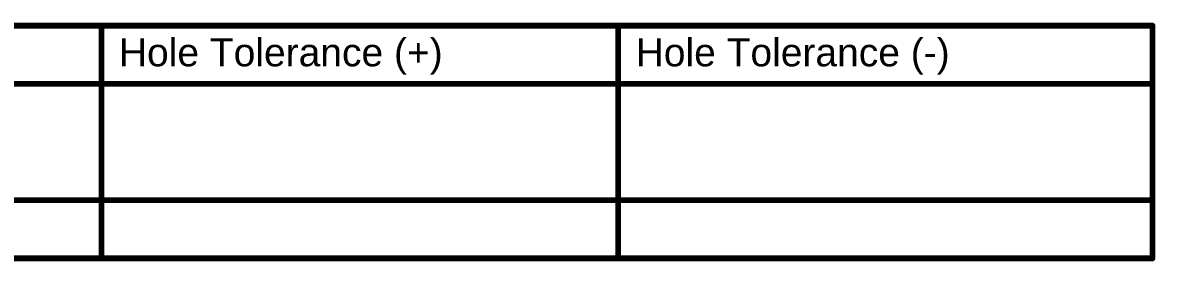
# Model space of a CAD drawing. Header units: inches. Extents: x -4.2 to 12.6, y -6.1 to 3.
# Drawn here: x 3.448 to 6.371, y 2.375 to 2.99 of the extents above; entities that cross this region are included whole.
import ezdxf

# ---------------------------------------------------------------- set-up
doc = ezdxf.new("R2010")
doc.units = ezdxf.units.IN
doc.header["$MEASUREMENT"] = 0
doc.layers.add('Drill Drawing', color=1, linetype='Continuous')
doc.styles.add('Arial', font='', dxfattribs={"height": 0.2})
doc.styles.get('Arial').set_extended_font_data('Arial')

msp = doc.modelspace()

# ---------------------------------------------------------------- linework, layer by layer
at = {"layer": 'Drill Drawing'}
for points in [[(-4.1675, 2.9825, 0.015, 0.015, 0), (6.3636, 2.9825, 0.015, 0.015, 0)], [(3.6514, 2.3825, 0.015, 0.015, 0), (3.6514, 2.9825, 0.015, 0.015, 0)], [(4.985, 2.3825, 0.015, 0.015, 0), (4.985, 2.9825, 0.015, 0.015, 0)], [(6.3636, 2.3825, 0.015, 0.015, 0), (6.3636, 2.9825, 0.015, 0.015, 0)], [(-4.1675, 2.8325, 0.015, 0.015, 0), (6.3636, 2.8325, 0.015, 0.015, 0)], [(-4.1675, 2.5325, 0.015, 0.015, 0), (6.3636, 2.5325, 0.015, 0.015, 0)], [(-4.1675, 2.3825, 0.015, 0.015, 0), (6.3636, 2.3825, 0.015, 0.015, 0)]]:
    msp.add_lwpolyline(points, format="xyseb", dxfattribs=at)
for points in [[(3.6476, 2.9825, 0.0075, 0.0075, 1), (3.6551, 2.9825, 0.0075, 0.0075, 1)], [(4.9812, 2.9825, 0.0075, 0.0075, 1), (4.9887, 2.9825, 0.0075, 0.0075, 1)], [(6.3598, 2.9825, 0.0075, 0.0075, 1), (6.3673, 2.9825, 0.0075, 0.0075, 1)], [(6.3598, 2.9825, 0.0075, 0.0075, 1), (6.3673, 2.9825, 0.0075, 0.0075, 1)], [(6.3598, 2.8325, 0.0075, 0.0075, 1), (6.3673, 2.8325, 0.0075, 0.0075, 1)], [(6.3598, 2.5325, 0.0075, 0.0075, 1), (6.3673, 2.5325, 0.0075, 0.0075, 1)], [(3.6476, 2.3825, 0.0075, 0.0075, 1), (3.6551, 2.3825, 0.0075, 0.0075, 1)], [(4.9812, 2.3825, 0.0075, 0.0075, 1), (4.9887, 2.3825, 0.0075, 0.0075, 1)], [(6.3598, 2.3825, 0.0075, 0.0075, 1), (6.3673, 2.3825, 0.0075, 0.0075, 1)], [(6.3598, 2.3825, 0.0075, 0.0075, 1), (6.3673, 2.3825, 0.0075, 0.0075, 1)]]:
    msp.add_lwpolyline(points, format="xyseb", close=True, dxfattribs=at)

# ---------------------------------------------------------------- texts
at = {"layer": 'Drill Drawing', "style": 'Arial'}
for s, p in [('Hole Tolerance (+)', (3.6964, 2.8775)), ('Hole Tolerance (-)', (5.03, 2.8775))]:
    msp.add_text(s, height=0.072, dxfattribs=at).set_placement(p)

doc.saveas('drawing.dxf')
